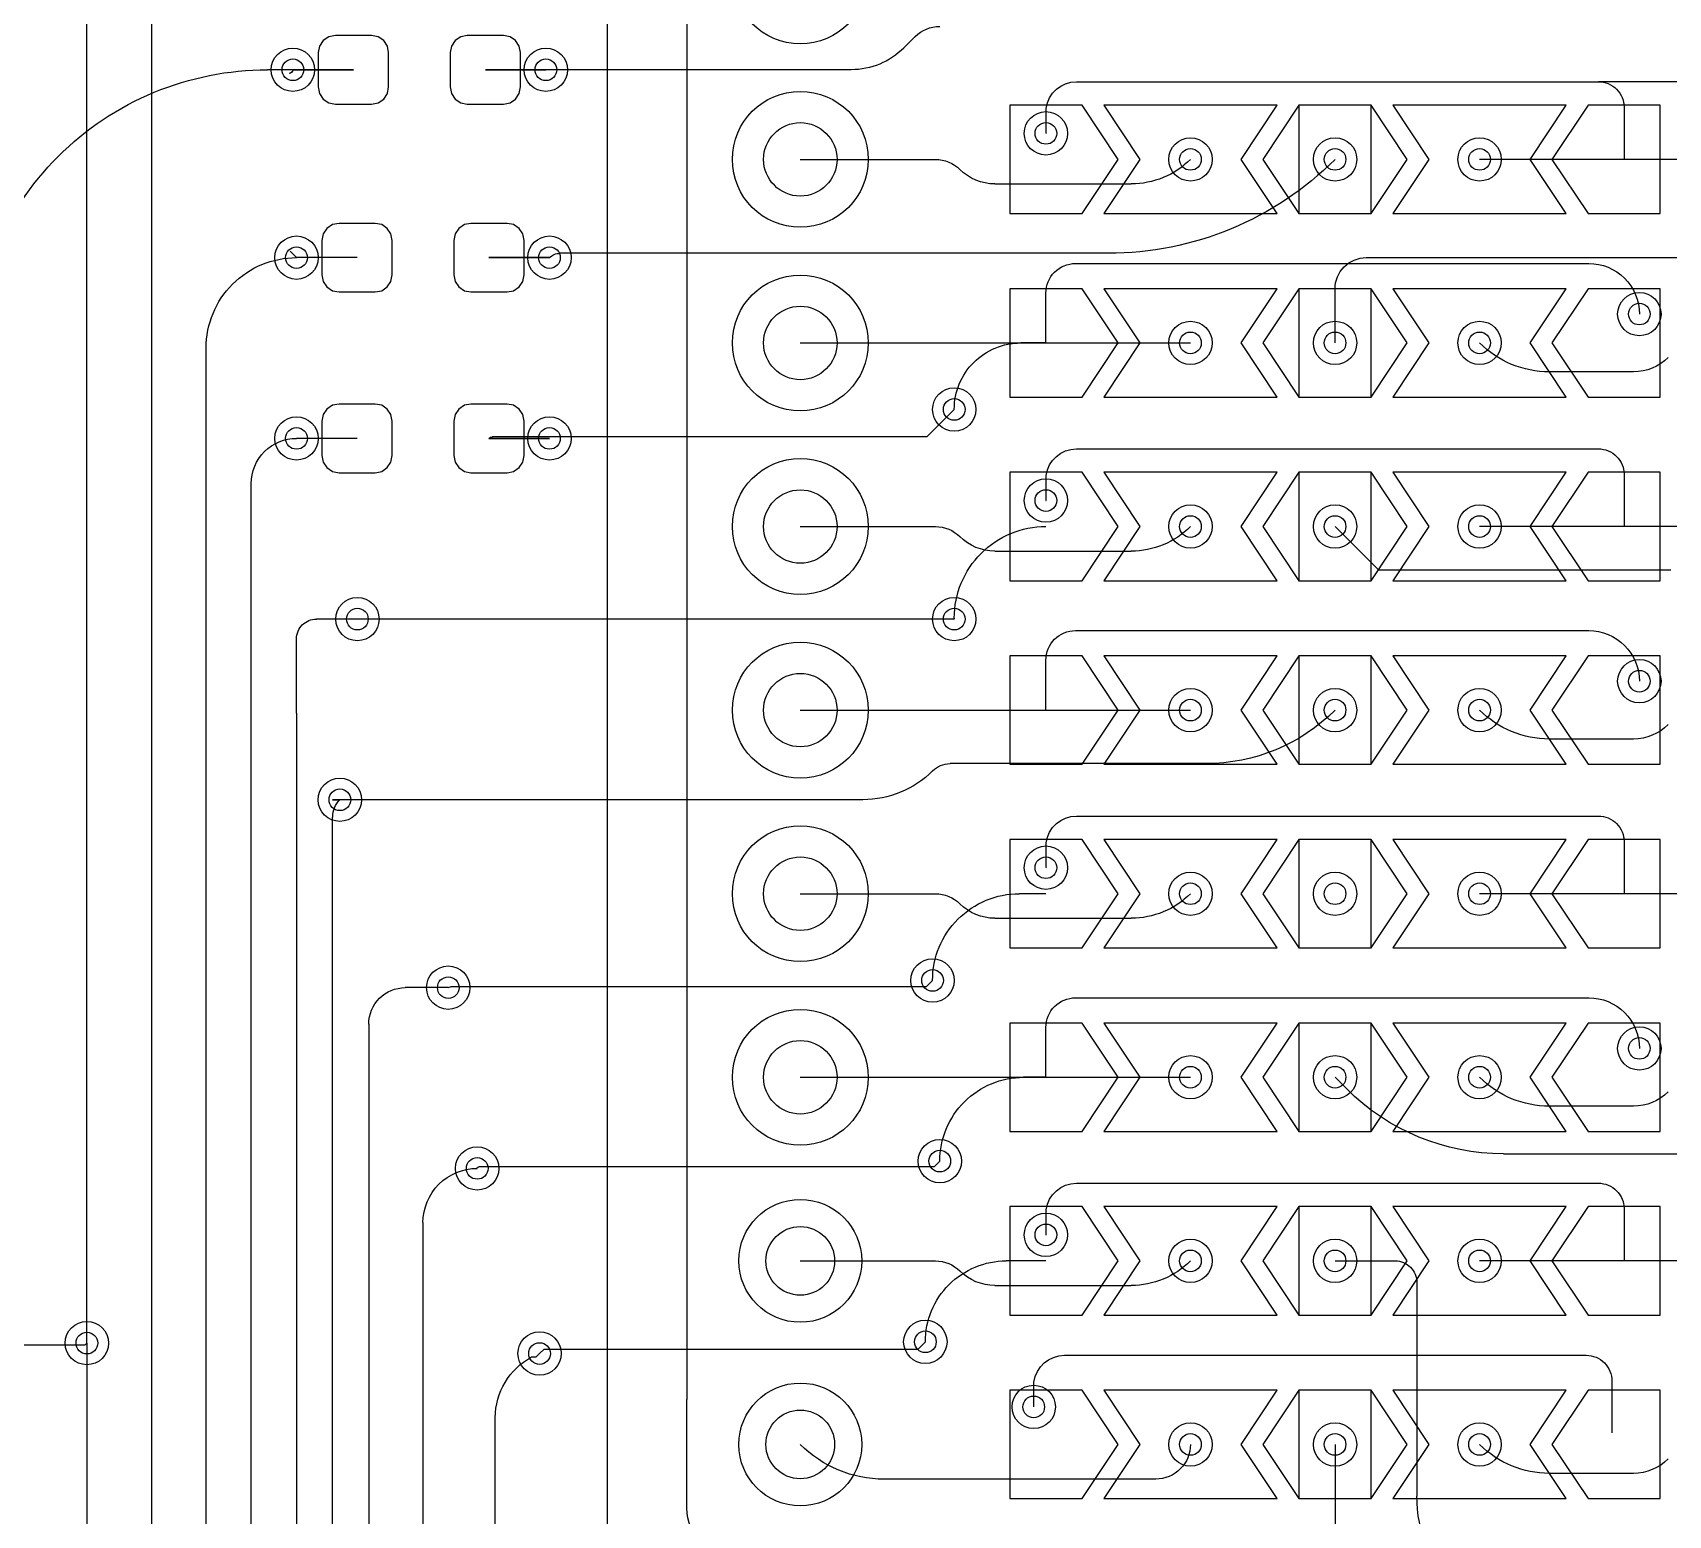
# Model space of a CAD drawing. Header units: millimetres. Extents: x -220 to 263, y -14 to 135.
# Drawn here: x -69.67 to -47.04, y 57.4 to 77.91 of the extents above; entities that cross this region are included whole.
import ezdxf

# ---------------------------------------------------------------- set-up
doc = ezdxf.new("R2010")
doc.units = ezdxf.units.MM
doc.layers.add('livello 8', color=18, linetype='Continuous', lineweight=25, true_color=0x000000)
doc.layers.add('livello 9', color=18, linetype='Continuous', lineweight=25, true_color=0x000000)

msp = doc.modelspace()

# ---------------------------------------------------------------- linework, layer by layer
at = {"layer": 'livello 8', "color": 163, "true_color": 0x4d7fc4, "flags": 128}
for points in [[(-60.623, 81.599), (-60.623, 58.999)], [(-61.723, 81.333), (-61.723, 73.499)], [(-68.023, 41.709), (-68.023, 81.099)], [(-68.923, 68.849), (-68.923, 78.837)], [(-65.723, 77.161), (-65.704, 77.071), (-65.653, 76.994), (-65.576, 76.942), (-65.485, 76.924), (-64.985, 76.924), (-64.894, 76.942), (-64.817, 76.994), (-64.766, 77.071), (-64.748, 77.161), (-64.748, 77.636), (-64.766, 77.727), (-64.817, 77.804), (-64.894, 77.856), (-64.985, 77.874), (-65.485, 77.874), (-65.576, 77.856), (-65.653, 77.804), (-65.704, 77.727), (-65.723, 77.636), (-65.723, 77.161)], [(-63.898, 77.161), (-63.879, 77.071), (-63.828, 76.994), (-63.751, 76.942), (-63.66, 76.924), (-63.16, 76.924), (-63.069, 76.942), (-62.992, 76.994), (-62.941, 77.071), (-62.923, 77.161), (-62.923, 77.636), (-62.941, 77.727), (-62.992, 77.804), (-63.069, 77.856), (-63.16, 77.874), (-63.66, 77.874), (-63.751, 77.856), (-63.828, 77.804), (-63.879, 77.727), (-63.898, 77.636), (-63.898, 77.161)], [(-66.073, 77.399), (-65.235, 77.399)], [(-62.573, 77.399), (-63.41, 77.399)], [(-54.655, 76.159), (-55.155, 76.909), (-56.155, 76.909), (-56.155, 75.409), (-55.155, 75.409), (-54.655, 76.159)], [(-54.355, 76.159), (-54.855, 75.409), (-52.455, 75.409), (-52.955, 76.159), (-52.455, 76.909), (-54.855, 76.909), (-54.355, 76.159)], [(-52.655, 76.159), (-52.155, 75.409), (-51.155, 75.409), (-51.155, 76.909), (-52.155, 76.909), (-52.655, 76.159)], [(-43.813, 76.159), (-49.655, 76.159)], [(-65.673, 74.561), (-65.654, 74.471), (-65.603, 74.394), (-65.526, 74.342), (-65.435, 74.324), (-64.935, 74.324), (-64.844, 74.342), (-64.767, 74.394), (-64.716, 74.471), (-64.698, 74.561), (-64.698, 75.036), (-64.716, 75.127), (-64.767, 75.204), (-64.844, 75.256), (-64.935, 75.274), (-65.435, 75.274), (-65.526, 75.256), (-65.603, 75.204), (-65.654, 75.127), (-65.673, 75.036), (-65.673, 74.561)], [(-63.848, 74.561), (-63.829, 74.471), (-63.778, 74.394), (-63.701, 74.342), (-63.61, 74.324), (-63.11, 74.324), (-63.019, 74.342), (-62.942, 74.394), (-62.891, 74.471), (-62.873, 74.561), (-62.873, 75.036), (-62.891, 75.127), (-62.942, 75.204), (-63.019, 75.256), (-63.11, 75.274), (-63.61, 75.274), (-63.701, 75.256), (-63.778, 75.204), (-63.829, 75.127), (-63.848, 75.036), (-63.848, 74.561)], [(-66.112, 74.888), (-66.023, 74.799)], [(-65.185, 74.799), (-66.023, 74.799)], [(-63.36, 74.799), (-62.523, 74.799)], [(-55.245, 74.719), (-48.145, 74.719)], [(-54.655, 73.619), (-55.155, 74.369), (-56.155, 74.369), (-56.155, 72.869), (-55.155, 72.869), (-54.655, 73.619)], [(-55.655, 73.619), (-55.655, 74.309)], [(-54.355, 73.619), (-54.855, 72.869), (-52.455, 72.869), (-52.955, 73.619), (-52.455, 74.369), (-54.855, 74.369), (-54.355, 73.619)], [(-52.655, 73.619), (-52.155, 72.869), (-51.155, 72.869), (-51.155, 74.369), (-52.155, 74.369), (-52.655, 73.619)], [(-67.273, 70.299), (-67.273, 73.549)], [(-55.655, 73.619), (-56.003, 73.619)], [(-61.723, 73.499), (-61.723, 57.099)], [(-47.527, 73.219), (-48.689, 73.219)], [(-65.673, 72.061), (-65.654, 71.971), (-65.603, 71.894), (-65.526, 71.842), (-65.435, 71.824), (-64.935, 71.824), (-64.844, 71.842), (-64.767, 71.894), (-64.716, 71.971), (-64.698, 72.061), (-64.698, 72.536), (-64.716, 72.627), (-64.767, 72.704), (-64.844, 72.756), (-64.935, 72.774), (-65.435, 72.774), (-65.526, 72.756), (-65.603, 72.704), (-65.654, 72.627), (-65.673, 72.536), (-65.673, 72.061)], [(-63.848, 72.061), (-63.829, 71.971), (-63.778, 71.894), (-63.701, 71.842), (-63.61, 71.824), (-63.11, 71.824), (-63.019, 71.842), (-62.942, 71.894), (-62.891, 71.971), (-62.873, 72.061), (-62.873, 72.536), (-62.891, 72.627), (-62.942, 72.704), (-63.019, 72.756), (-63.11, 72.774), (-63.61, 72.774), (-63.701, 72.756), (-63.778, 72.704), (-63.829, 72.627), (-63.848, 72.536), (-63.848, 72.061)], [(-65.185, 72.299), (-66.023, 72.299)], [(-62.523, 72.299), (-63.36, 72.299)], [(-54.655, 71.079), (-55.155, 71.829), (-56.155, 71.829), (-56.155, 70.329), (-55.155, 70.329), (-54.655, 71.079)], [(-54.355, 71.079), (-54.855, 70.329), (-52.455, 70.329), (-52.955, 71.079), (-52.455, 71.829), (-54.855, 71.829), (-54.355, 71.079)], [(-52.655, 71.079), (-52.155, 70.329), (-51.155, 70.329), (-51.155, 71.829), (-52.155, 71.829), (-52.655, 71.079)], [(-66.648, 70.499), (-66.648, 71.673)], [(-51.655, 71.079), (-51.055, 70.479)], [(-43.813, 71.079), (-49.655, 71.079)], [(-66.648, 40.917), (-66.648, 70.499)], [(-51.055, 70.479), (-47.011, 70.479)], [(-67.273, 40.41), (-67.273, 70.299)], [(-65.181, 69.799), (-65.748, 69.799)], [(-56.923, 69.811), (-56.923, 69.799)], [(-66.648, 68.699), (-66.648, 69.473)], [(-66.023, 68.499), (-66.023, 69.524)], [(-55.245, 69.639), (-48.145, 69.639)], [(-54.655, 68.539), (-55.155, 69.289), (-56.155, 69.289), (-56.155, 67.789), (-55.155, 67.789), (-54.655, 68.539)], [(-54.355, 68.539), (-54.855, 67.789), (-52.455, 67.789), (-52.955, 68.539), (-52.455, 69.289), (-54.855, 69.289), (-54.355, 68.539)], [(-52.655, 68.539), (-52.155, 67.789), (-51.155, 67.789), (-51.155, 69.289), (-52.155, 69.289), (-52.655, 68.539)], [(-55.655, 68.539), (-55.655, 69.229)], [(-68.923, 59.782), (-68.923, 68.849)], [(-66.648, 68.699), (-66.648, 68.849)], [(-66.023, 68.499), (-66.023, 55.453)], [(-47.527, 68.139), (-48.689, 68.139)], [(-65.523, 55.599), (-65.523, 67.059)], [(-54.655, 65.999), (-55.155, 66.749), (-56.155, 66.749), (-56.155, 65.249), (-55.155, 65.249), (-54.655, 65.999)], [(-54.355, 65.999), (-54.855, 65.249), (-52.455, 65.249), (-52.955, 65.999), (-52.455, 66.749), (-54.855, 66.749), (-54.355, 65.999)], [(-52.655, 65.999), (-52.155, 65.249), (-51.155, 65.249), (-51.155, 66.749), (-52.155, 66.749), (-52.655, 65.999)], [(-55.655, 65.999), (-56.023, 65.999)], [(-43.813, 65.999), (-49.655, 65.999)], [(-63.923, 64.699), (-64.52, 64.699)], [(-55.245, 64.559), (-48.145, 64.559)], [(-65.023, 64.196), (-65.023, 56.099)], [(-54.655, 63.459), (-55.155, 64.209), (-56.155, 64.209), (-56.155, 62.709), (-55.155, 62.709), (-54.655, 63.459)], [(-55.655, 63.459), (-55.655, 64.149)], [(-54.355, 63.459), (-54.855, 62.709), (-52.455, 62.709), (-52.955, 63.459), (-52.455, 64.209), (-54.855, 64.209), (-54.355, 63.459)], [(-52.655, 63.459), (-52.155, 62.709), (-51.155, 62.709), (-51.155, 64.209), (-52.155, 64.209), (-52.655, 63.459)], [(-55.655, 63.459), (-55.963, 63.459)], [(-51.655, 63.459), (-51.494, 63.298)], [(-47.527, 63.059), (-48.689, 63.059)], [(-49.323, 62.399), (-45.305, 62.399)], [(-54.655, 60.919), (-55.155, 61.669), (-56.155, 61.669), (-56.155, 60.169), (-55.155, 60.169), (-54.655, 60.919)], [(-54.355, 60.919), (-54.855, 60.169), (-52.455, 60.169), (-52.955, 60.919), (-52.455, 61.669), (-54.855, 61.669), (-54.355, 60.919)], [(-52.655, 60.919), (-52.155, 60.169), (-51.155, 60.169), (-51.155, 61.669), (-52.155, 61.669), (-52.655, 60.919)], [(-64.273, 61.449), (-64.273, 56.599)], [(-55.655, 60.919), (-56.203, 60.919)], [(-51.655, 60.919), (-50.821, 60.919)], [(-43.813, 60.919), (-49.655, 60.919)], [(-50.523, 60.62), (-50.523, 57.665)], [(-68.923, 59.782), (-68.923, 32.849)], [(-62.772, 59.589), (-62.708, 59.589)], [(-62.708, 59.589), (-62.66, 59.637)], [(-54.655, 58.379), (-55.155, 59.129), (-56.155, 59.129), (-56.155, 57.629), (-55.155, 57.629), (-54.655, 58.379)], [(-54.355, 58.379), (-54.855, 57.629), (-52.455, 57.629), (-52.955, 58.379), (-52.455, 59.129), (-54.855, 59.129), (-54.355, 58.379)], [(-52.655, 58.379), (-52.155, 57.629), (-51.155, 57.629), (-51.155, 59.129), (-52.155, 59.129), (-52.655, 58.379)], [(-60.623, 57.499), (-60.623, 58.999)], [(-63.273, 56.599), (-63.273, 58.749)], [(-51.655, 58.379), (-51.655, 56.959)], [(-47.527, 57.979), (-48.689, 57.979)]]:
    msp.add_lwpolyline(points, dxfattribs=at)
for points in [[(-67.273, 73.549, -0.414214), (-66.023, 74.799)], [(-55.655, 74.309, -0.414214), (-55.245, 74.719)], [(-48.145, 74.719, -0.414214), (-47.445, 74.019)], [(-56.923, 72.699, -0.414214), (-56.003, 73.619)], [(-48.689, 73.219, -0.198913), (-49.655, 73.619)], [(-47.045, 73.419, -0.19891), (-47.527, 73.219)], [(-66.648, 71.673, -0.414214), (-66.023, 72.299)], [(-56.923, 69.811, -0.414214), (-55.655, 71.079)], [(-66.023, 69.524, -0.414214), (-65.748, 69.799)], [(-55.655, 69.229, -0.414214), (-55.245, 69.639)], [(-48.145, 69.639, -0.414214), (-47.445, 68.939)], [(-48.689, 68.139, -0.198913), (-49.655, 68.539)], [(-47.045, 68.339, -0.19891), (-47.527, 68.139)], [(-65.522, 67.059, -0.198879), (-65.423, 67.299)], [(-57.223, 64.799, -0.414214), (-56.023, 65.999)], [(-65.023, 64.196, -0.414214), (-64.52, 64.699)], [(-55.655, 64.149, -0.414214), (-55.245, 64.559)], [(-48.145, 64.559, -0.414214), (-47.445, 63.859)], [(-57.123, 62.299, -0.414214), (-55.963, 63.459)], [(-48.689, 63.059, -0.198913), (-49.655, 63.459)], [(-49.323, 62.399, -0.198906), (-51.494, 63.298)], [(-47.045, 63.259, -0.19891), (-47.527, 63.059)], [(-64.273, 61.449, -0.414214), (-63.523, 62.199)], [(-57.323, 59.799, -0.414214), (-56.203, 60.919)], [(-50.821, 60.919, -0.414214), (-50.523, 60.62)], [(-63.273, 58.749, -0.274157), (-62.772, 59.589)], [(-48.689, 57.979, -0.198913), (-49.655, 58.379)], [(-47.045, 58.179, -0.19891), (-47.527, 57.979)], [(-59.923, 56.799, -0.414214), (-60.623, 57.499)], [(-49.981, 56.358, -0.198908), (-50.523, 57.665)]]:
    msp.add_lwpolyline(points, format="xyb", dxfattribs=at)
at = {"layer": 'livello 8', "color": 163, "true_color": 0x4d7fc4}
for centre, radius in [((-59.053, 78.699), 0.94), ((-59.053, 76.159), 0.94), ((-59.053, 73.619), 0.94), ((-59.053, 71.079), 0.94), ((-59.053, 68.539), 0.94), ((-59.053, 65.999), 0.94), ((-59.053, 63.459), 0.94), ((-59.053, 60.919), 0.85), ((-59.053, 58.379), 0.85)]:
    msp.add_circle(centre, radius, dxfattribs=at)
at = {"layer": 'livello 8', "color": 7, "true_color": 0xececec}
for centre in [(-66.073, 77.399), (-62.573, 77.399), (-55.655, 76.519), (-53.655, 76.159), (-51.655, 76.159), (-49.655, 76.159), (-66.023, 74.799), (-62.523, 74.799), (-47.445, 74.019), (-53.655, 73.619), (-51.655, 73.619), (-49.655, 73.619), (-56.923, 72.699), (-66.023, 72.299), (-62.523, 72.299), (-55.655, 71.439), (-53.655, 71.079), (-51.655, 71.079), (-49.655, 71.079), (-65.181, 69.799), (-56.923, 69.799), (-47.445, 68.939), (-53.655, 68.539), (-51.655, 68.539), (-49.655, 68.539), (-65.423, 67.299), (-55.655, 66.359), (-53.655, 65.999), (-51.655, 65.999), (-49.655, 65.999), (-63.923, 64.699), (-57.223, 64.799), (-47.445, 63.859), (-53.655, 63.459), (-51.655, 63.459), (-49.655, 63.459), (-63.523, 62.199), (-57.123, 62.299), (-55.655, 61.279), (-53.655, 60.919), (-51.655, 60.919), (-49.655, 60.919), (-68.923, 59.782), (-57.323, 59.799), (-62.66, 59.637), (-55.824, 58.898), (-53.655, 58.379), (-51.655, 58.379), (-49.655, 58.379)]:
    msp.add_circle(centre, 0.3, dxfattribs=at)
at = {"layer": 'livello 8', "color": 7}
for centre, radius in [((-66.073, 77.399), 0.15), ((-62.573, 77.399), 0.15), ((-59.053, 76.159), 0.508), ((-55.655, 76.519), 0.15), ((-53.655, 76.159), 0.15), ((-51.655, 76.159), 0.15), ((-49.655, 76.159), 0.15), ((-66.023, 74.799), 0.15), ((-62.523, 74.799), 0.15), ((-59.053, 73.619), 0.508), ((-47.445, 74.019), 0.15), ((-53.655, 73.619), 0.15), ((-51.655, 73.619), 0.15), ((-49.655, 73.619), 0.15), ((-56.923, 72.699), 0.15), ((-66.023, 72.299), 0.15), ((-62.523, 72.299), 0.15), ((-59.053, 71.079), 0.508), ((-55.655, 71.439), 0.15), ((-53.655, 71.079), 0.15), ((-51.655, 71.079), 0.15), ((-49.655, 71.079), 0.15), ((-65.181, 69.799), 0.15), ((-56.923, 69.799), 0.15), ((-59.053, 68.539), 0.508), ((-47.445, 68.939), 0.15), ((-53.655, 68.539), 0.15), ((-51.655, 68.539), 0.15), ((-49.655, 68.539), 0.15), ((-65.423, 67.299), 0.15), ((-59.053, 65.999), 0.508), ((-55.655, 66.359), 0.15), ((-53.655, 65.999), 0.15), ((-51.655, 65.999), 0.15), ((-49.655, 65.999), 0.15), ((-57.223, 64.799), 0.15), ((-63.923, 64.699), 0.15), ((-59.053, 63.459), 0.508), ((-47.445, 63.859), 0.15), ((-53.655, 63.459), 0.15), ((-51.655, 63.459), 0.15), ((-49.655, 63.459), 0.15), ((-63.523, 62.199), 0.15), ((-57.123, 62.299), 0.15), ((-59.053, 60.919), 0.475), ((-55.655, 61.279), 0.15), ((-53.655, 60.919), 0.15), ((-51.655, 60.919), 0.15), ((-49.655, 60.919), 0.15), ((-68.923, 59.782), 0.15), ((-62.66, 59.637), 0.15), ((-57.323, 59.799), 0.15), ((-59.053, 58.379), 0.475), ((-55.824, 58.898), 0.15), ((-53.655, 58.379), 0.15), ((-51.655, 58.379), 0.15), ((-49.655, 58.379), 0.15)]:
    msp.add_circle(centre, radius, dxfattribs=at)
at = {"layer": 'livello 9', "color": 22, "true_color": 0xc83434, "flags": 128}
for points in [[(-65.723, 77.161), (-65.704, 77.071), (-65.653, 76.994), (-65.576, 76.942), (-65.485, 76.924), (-64.985, 76.924), (-64.894, 76.942), (-64.817, 76.994), (-64.766, 77.071), (-64.748, 77.161), (-64.748, 77.636), (-64.766, 77.727), (-64.817, 77.804), (-64.894, 77.856), (-64.985, 77.874), (-65.485, 77.874), (-65.576, 77.856), (-65.653, 77.804), (-65.704, 77.727), (-65.723, 77.636), (-65.723, 77.161)], [(-63.898, 77.161), (-63.879, 77.071), (-63.828, 76.994), (-63.751, 76.942), (-63.66, 76.924), (-63.16, 76.924), (-63.069, 76.942), (-62.992, 76.994), (-62.941, 77.071), (-62.923, 77.161), (-62.923, 77.636), (-62.941, 77.727), (-62.992, 77.804), (-63.069, 77.856), (-63.16, 77.874), (-63.66, 77.874), (-63.751, 77.856), (-63.828, 77.804), (-63.879, 77.727), (-63.898, 77.636), (-63.898, 77.161)], [(-57.464, 77.858), (-57.623, 77.699)], [(-66.073, 77.399), (-66.423, 77.399)], [(-65.235, 77.399), (-66.073, 77.399)], [(-63.41, 77.399), (-62.573, 77.399)], [(-58.347, 77.399), (-62.573, 77.399)], [(-55.23, 77.234), (-48.012, 77.234)], [(-46.888, 77.234), (-48.012, 77.234)], [(-55.653, 76.52), (-55.653, 76.865)], [(-50.655, 76.159), (-51.155, 76.909), (-52.155, 76.909), (-52.155, 75.409), (-51.155, 75.409), (-50.655, 76.159)], [(-50.355, 76.159), (-50.855, 75.409), (-48.455, 75.409), (-48.955, 76.159), (-48.455, 76.909), (-50.855, 76.909), (-50.355, 76.159)], [(-48.655, 76.159), (-48.155, 75.409), (-47.155, 75.409), (-47.155, 76.909), (-48.155, 76.909), (-48.655, 76.159)], [(-47.655, 76.876), (-47.655, 76.159)], [(-55.655, 76.519), (-55.653, 76.52)], [(-59.053, 76.159), (-57.182, 76.159)], [(-56.362, 75.819), (-55.145, 75.819)], [(-55.145, 75.819), (-54.475, 75.819)], [(-65.673, 74.561), (-65.654, 74.471), (-65.603, 74.394), (-65.526, 74.342), (-65.435, 74.324), (-64.935, 74.324), (-64.844, 74.342), (-64.767, 74.394), (-64.716, 74.471), (-64.698, 74.561), (-64.698, 75.036), (-64.716, 75.127), (-64.767, 75.204), (-64.844, 75.256), (-64.935, 75.274), (-65.435, 75.274), (-65.526, 75.256), (-65.603, 75.204), (-65.654, 75.127), (-65.673, 75.036), (-65.673, 74.561)], [(-63.848, 74.561), (-63.829, 74.471), (-63.778, 74.394), (-63.701, 74.342), (-63.61, 74.324), (-63.11, 74.324), (-63.019, 74.342), (-62.942, 74.394), (-62.891, 74.471), (-62.873, 74.561), (-62.873, 75.036), (-62.891, 75.127), (-62.942, 75.204), (-63.019, 75.256), (-63.11, 75.274), (-63.61, 75.274), (-63.701, 75.256), (-63.778, 75.204), (-63.829, 75.127), (-63.848, 75.036), (-63.848, 74.561)], [(-65.185, 74.799), (-66.023, 74.799)], [(-62.523, 74.799), (-63.36, 74.799)], [(-54.793, 74.859), (-62.378, 74.859)], [(-51.223, 74.799), (-46.523, 74.799)], [(-50.655, 73.619), (-51.155, 74.369), (-52.155, 74.369), (-52.155, 72.869), (-51.155, 72.869), (-50.655, 73.619)], [(-51.655, 73.619), (-51.655, 74.367)], [(-50.355, 73.619), (-50.855, 72.869), (-48.455, 72.869), (-48.955, 73.619), (-48.455, 74.369), (-50.855, 74.369), (-50.355, 73.619)], [(-48.655, 73.619), (-48.155, 72.869), (-47.155, 72.869), (-47.155, 74.369), (-48.155, 74.369), (-48.655, 73.619)], [(-59.053, 73.619), (-53.655, 73.619)], [(-65.673, 72.061), (-65.654, 71.971), (-65.603, 71.894), (-65.526, 71.842), (-65.435, 71.824), (-64.935, 71.824), (-64.844, 71.842), (-64.767, 71.894), (-64.716, 71.971), (-64.698, 72.061), (-64.698, 72.536), (-64.716, 72.627), (-64.767, 72.704), (-64.844, 72.756), (-64.935, 72.774), (-65.435, 72.774), (-65.526, 72.756), (-65.603, 72.704), (-65.654, 72.627), (-65.673, 72.536), (-65.673, 72.061)], [(-63.848, 72.061), (-63.829, 71.971), (-63.778, 71.894), (-63.701, 71.842), (-63.61, 71.824), (-63.11, 71.824), (-63.019, 71.842), (-62.942, 71.894), (-62.891, 71.971), (-62.873, 72.061), (-62.873, 72.536), (-62.891, 72.627), (-62.942, 72.704), (-63.019, 72.756), (-63.11, 72.774), (-63.61, 72.774), (-63.701, 72.756), (-63.778, 72.704), (-63.829, 72.627), (-63.848, 72.536), (-63.848, 72.061)], [(-56.923, 72.699), (-57.303, 72.319)], [(-65.185, 72.299), (-66.023, 72.299)], [(-63.36, 72.299), (-62.523, 72.299)], [(-57.303, 72.319), (-63.312, 72.319)], [(-55.23, 72.154), (-48.012, 72.154)], [(-55.653, 71.44), (-55.653, 71.785)], [(-50.655, 71.079), (-51.155, 71.829), (-52.155, 71.829), (-52.155, 70.329), (-51.155, 70.329), (-50.655, 71.079)], [(-50.355, 71.079), (-50.855, 70.329), (-48.455, 70.329), (-48.955, 71.079), (-48.455, 71.829), (-50.855, 71.829), (-50.355, 71.079)], [(-48.655, 71.079), (-48.155, 70.329), (-47.155, 70.329), (-47.155, 71.829), (-48.155, 71.829), (-48.655, 71.079)], [(-47.655, 71.796), (-47.655, 71.079)], [(-55.655, 71.439), (-55.653, 71.44)], [(-59.053, 71.079), (-57.182, 71.079)], [(-56.362, 70.739), (-55.145, 70.739)], [(-55.145, 70.739), (-54.475, 70.739)], [(-56.923, 69.799), (-65.181, 69.799)], [(-50.655, 68.539), (-51.155, 69.289), (-52.155, 69.289), (-52.155, 67.789), (-51.155, 67.789), (-50.655, 68.539)], [(-50.355, 68.539), (-50.855, 67.789), (-48.455, 67.789), (-48.955, 68.539), (-48.455, 69.289), (-50.855, 69.289), (-50.355, 68.539)], [(-48.655, 68.539), (-48.155, 67.789), (-47.155, 67.789), (-47.155, 69.289), (-48.155, 69.289), (-48.655, 68.539)], [(-59.053, 68.539), (-53.655, 68.539)], [(-53.441, 67.799), (-56.981, 67.799)], [(-58.188, 67.299), (-65.523, 67.299)], [(-65.523, 67.299), (-65.423, 67.299)], [(-55.23, 67.074), (-48.012, 67.074)], [(-55.653, 66.36), (-55.653, 66.705)], [(-50.655, 65.999), (-51.155, 66.749), (-52.155, 66.749), (-52.155, 65.249), (-51.155, 65.249), (-50.655, 65.999)], [(-50.355, 65.999), (-50.855, 65.249), (-48.455, 65.249), (-48.955, 65.999), (-48.455, 66.749), (-50.855, 66.749), (-50.355, 65.999)], [(-48.655, 65.999), (-48.155, 65.249), (-47.155, 65.249), (-47.155, 66.749), (-48.155, 66.749), (-48.655, 65.999)], [(-47.655, 66.716), (-47.655, 65.999)], [(-55.655, 66.359), (-55.653, 66.36)], [(-59.053, 65.999), (-57.182, 65.999)], [(-56.362, 65.659), (-55.145, 65.659)], [(-55.145, 65.659), (-54.475, 65.659)], [(-57.223, 64.799), (-57.31, 64.711)], [(-57.31, 64.711), (-63.893, 64.711)], [(-50.655, 63.459), (-51.155, 64.209), (-52.155, 64.209), (-52.155, 62.709), (-51.155, 62.709), (-50.655, 63.459)], [(-50.355, 63.459), (-50.855, 62.709), (-48.455, 62.709), (-48.955, 63.459), (-48.455, 64.209), (-50.855, 64.209), (-50.355, 63.459)], [(-48.655, 63.459), (-48.155, 62.709), (-47.155, 62.709), (-47.155, 64.209), (-48.155, 64.209), (-48.655, 63.459)], [(-59.053, 63.459), (-53.655, 63.459)], [(-57.123, 62.299), (-57.202, 62.219)], [(-57.202, 62.219), (-63.502, 62.219)], [(-55.23, 61.994), (-48.012, 61.994)], [(-55.653, 61.28), (-55.653, 61.625)], [(-50.655, 60.919), (-51.155, 61.669), (-52.155, 61.669), (-52.155, 60.169), (-51.155, 60.169), (-50.655, 60.919)], [(-50.355, 60.919), (-50.855, 60.169), (-48.455, 60.169), (-48.955, 60.919), (-48.455, 61.669), (-50.855, 61.669), (-50.355, 60.919)], [(-48.655, 60.919), (-48.155, 60.169), (-47.155, 60.169), (-47.155, 61.669), (-48.155, 61.669), (-48.655, 60.919)], [(-47.655, 61.636), (-47.655, 60.919)], [(-55.655, 61.279), (-55.653, 61.28)], [(-59.053, 60.919), (-57.182, 60.919)], [(-56.362, 60.579), (-55.145, 60.579)], [(-55.145, 60.579), (-54.475, 60.579)], [(-73.723, 59.759), (-68.945, 59.759)], [(-68.945, 59.759), (-68.923, 59.782)], [(-57.423, 59.699), (-57.323, 59.799)], [(-62.66, 59.637), (-62.598, 59.699)], [(-62.598, 59.699), (-57.423, 59.699)], [(-55.399, 59.613), (-48.181, 59.613)], [(-55.823, 58.899), (-55.823, 59.243)], [(-50.655, 58.379), (-51.155, 59.129), (-52.155, 59.129), (-52.155, 57.629), (-51.155, 57.629), (-50.655, 58.379)], [(-50.355, 58.379), (-50.855, 57.629), (-48.455, 57.629), (-48.955, 58.379), (-48.455, 59.129), (-50.855, 59.129), (-50.355, 58.379)], [(-48.655, 58.379), (-48.155, 57.629), (-47.155, 57.629), (-47.155, 59.129), (-48.155, 59.129), (-48.655, 58.379)], [(-47.824, 59.255), (-47.824, 58.538)], [(-55.824, 58.898), (-55.823, 58.899)], [(-54.135, 57.899), (-57.894, 57.899)]]:
    msp.add_lwpolyline(points, dxfattribs=at)
for points in [[(-57.464, 77.858, -0.198915), (-57.123, 77.999)], [(-57.622, 77.699, -0.198914), (-58.347, 77.399)], [(-70.523, 73.299, -0.414214), (-66.423, 77.399)], [(-66.073, 77.399, -0.414214), (-66.123, 77.349)], [(-55.653, 76.865, -0.3721), (-55.23, 77.234)], [(-48.012, 77.234, -0.414214), (-47.655, 76.876)], [(-57.182, 76.159, -0.198859), (-56.845, 76.019)], [(-51.654, 76.159, -0.198913), (-54.793, 74.859)], [(-53.655, 76.159, -0.198911), (-54.475, 75.819)], [(-56.362, 75.819, -0.198948), (-56.845, 76.019)], [(-62.523, 74.799, -0.198919), (-62.378, 74.859)], [(-51.655, 74.367, -0.414214), (-51.223, 74.799)], [(-63.36, 72.299, -0.198911), (-63.312, 72.319)], [(-55.653, 71.785, -0.3721), (-55.23, 72.154)], [(-48.012, 72.154, -0.414214), (-47.655, 71.796)], [(-57.182, 71.079, -0.198859), (-56.845, 70.939)], [(-53.655, 71.079, -0.198911), (-54.475, 70.739)], [(-56.362, 70.739, -0.198948), (-56.845, 70.939)], [(-51.655, 68.539, -0.198912), (-53.441, 67.799)], [(-57.222, 67.699, -0.198913), (-58.188, 67.299)], [(-57.222, 67.699, -0.19891), (-56.981, 67.799)], [(-55.653, 66.705, -0.3721), (-55.23, 67.074)], [(-48.012, 67.074, -0.414214), (-47.655, 66.716)], [(-57.182, 65.999, -0.198859), (-56.845, 65.859)], [(-56.362, 65.659, -0.198948), (-56.845, 65.859)], [(-53.655, 65.999, -0.198911), (-54.475, 65.659)], [(-63.923, 64.699, -0.198962), (-63.893, 64.711)], [(-63.523, 62.199, -0.414214), (-63.502, 62.219)], [(-55.653, 61.625, -0.3721), (-55.23, 61.994)], [(-48.012, 61.994, -0.414214), (-47.655, 61.636)], [(-57.182, 60.919, -0.198859), (-56.845, 60.779)], [(-53.655, 60.919, -0.198911), (-54.475, 60.579)], [(-56.362, 60.579, -0.198948), (-56.845, 60.779)], [(-55.822, 59.243, -0.372166), (-55.399, 59.613)], [(-48.181, 59.613, -0.414214), (-47.824, 59.255)], [(-57.894, 57.899, -0.198928), (-59.053, 58.379)], [(-53.655, 58.379, -0.414214), (-54.135, 57.899)]]:
    msp.add_lwpolyline(points, format="xyb", dxfattribs=at)
at = {"layer": 'livello 9', "color": 22, "true_color": 0xc83434}
for centre, radius in [((-59.053, 78.699), 0.94), ((-59.053, 76.159), 0.94), ((-59.053, 73.619), 0.94), ((-59.053, 71.079), 0.94), ((-59.053, 68.539), 0.94), ((-59.053, 65.999), 0.94), ((-59.053, 63.459), 0.94), ((-59.053, 60.919), 0.85), ((-59.053, 58.379), 0.85)]:
    msp.add_circle(centre, radius, dxfattribs=at)
at = {"layer": 'livello 9', "color": 7, "true_color": 0xececec}
for centre in [(-66.073, 77.399), (-62.573, 77.399), (-55.655, 76.519), (-53.655, 76.159), (-51.655, 76.159), (-49.655, 76.159), (-66.023, 74.799), (-62.523, 74.799), (-47.445, 74.019), (-53.655, 73.619), (-51.655, 73.619), (-49.655, 73.619), (-56.923, 72.699), (-66.023, 72.299), (-62.523, 72.299), (-55.655, 71.439), (-53.655, 71.079), (-51.655, 71.079), (-49.655, 71.079), (-65.181, 69.799), (-56.923, 69.799), (-47.445, 68.939), (-53.655, 68.539), (-51.655, 68.539), (-49.655, 68.539), (-65.423, 67.299), (-55.655, 66.359), (-53.655, 65.999), (-51.655, 65.999), (-49.655, 65.999), (-63.923, 64.699), (-57.223, 64.799), (-47.445, 63.859), (-53.655, 63.459), (-51.655, 63.459), (-49.655, 63.459), (-63.523, 62.199), (-57.123, 62.299), (-55.655, 61.279), (-53.655, 60.919), (-51.655, 60.919), (-49.655, 60.919), (-68.923, 59.782), (-57.323, 59.799), (-62.66, 59.637), (-55.824, 58.898), (-53.655, 58.379), (-51.655, 58.379), (-49.655, 58.379)]:
    msp.add_circle(centre, 0.3, dxfattribs=at)
at = {"layer": 'livello 9', "color": 7}
for centre, radius in [((-66.073, 77.399), 0.15), ((-62.573, 77.399), 0.15), ((-59.053, 76.159), 0.508), ((-55.655, 76.519), 0.15), ((-53.655, 76.159), 0.15), ((-51.655, 76.159), 0.15), ((-49.655, 76.159), 0.15), ((-66.023, 74.799), 0.15), ((-62.523, 74.799), 0.15), ((-59.053, 73.619), 0.508), ((-47.445, 74.019), 0.15), ((-53.655, 73.619), 0.15), ((-51.655, 73.619), 0.15), ((-49.655, 73.619), 0.15), ((-56.923, 72.699), 0.15), ((-66.023, 72.299), 0.15), ((-62.523, 72.299), 0.15), ((-59.053, 71.079), 0.508), ((-55.655, 71.439), 0.15), ((-53.655, 71.079), 0.15), ((-51.655, 71.079), 0.15), ((-49.655, 71.079), 0.15), ((-65.181, 69.799), 0.15), ((-56.923, 69.799), 0.15), ((-59.053, 68.539), 0.508), ((-47.445, 68.939), 0.15), ((-53.655, 68.539), 0.15), ((-51.655, 68.539), 0.15), ((-49.655, 68.539), 0.15), ((-65.423, 67.299), 0.15), ((-59.053, 65.999), 0.508), ((-55.655, 66.359), 0.15), ((-53.655, 65.999), 0.15), ((-51.655, 65.999), 0.15), ((-49.655, 65.999), 0.15), ((-57.223, 64.799), 0.15), ((-63.923, 64.699), 0.15), ((-59.053, 63.459), 0.508), ((-47.445, 63.859), 0.15), ((-53.655, 63.459), 0.15), ((-51.655, 63.459), 0.15), ((-49.655, 63.459), 0.15), ((-63.523, 62.199), 0.15), ((-57.123, 62.299), 0.15), ((-59.053, 60.919), 0.475), ((-55.655, 61.279), 0.15), ((-53.655, 60.919), 0.15), ((-51.655, 60.919), 0.15), ((-49.655, 60.919), 0.15), ((-68.923, 59.782), 0.15), ((-62.66, 59.637), 0.15), ((-57.323, 59.799), 0.15), ((-59.053, 58.379), 0.475), ((-55.824, 58.898), 0.15), ((-53.655, 58.379), 0.15), ((-51.655, 58.379), 0.15), ((-49.655, 58.379), 0.15)]:
    msp.add_circle(centre, radius, dxfattribs=at)

doc.saveas('drawing.dxf')
